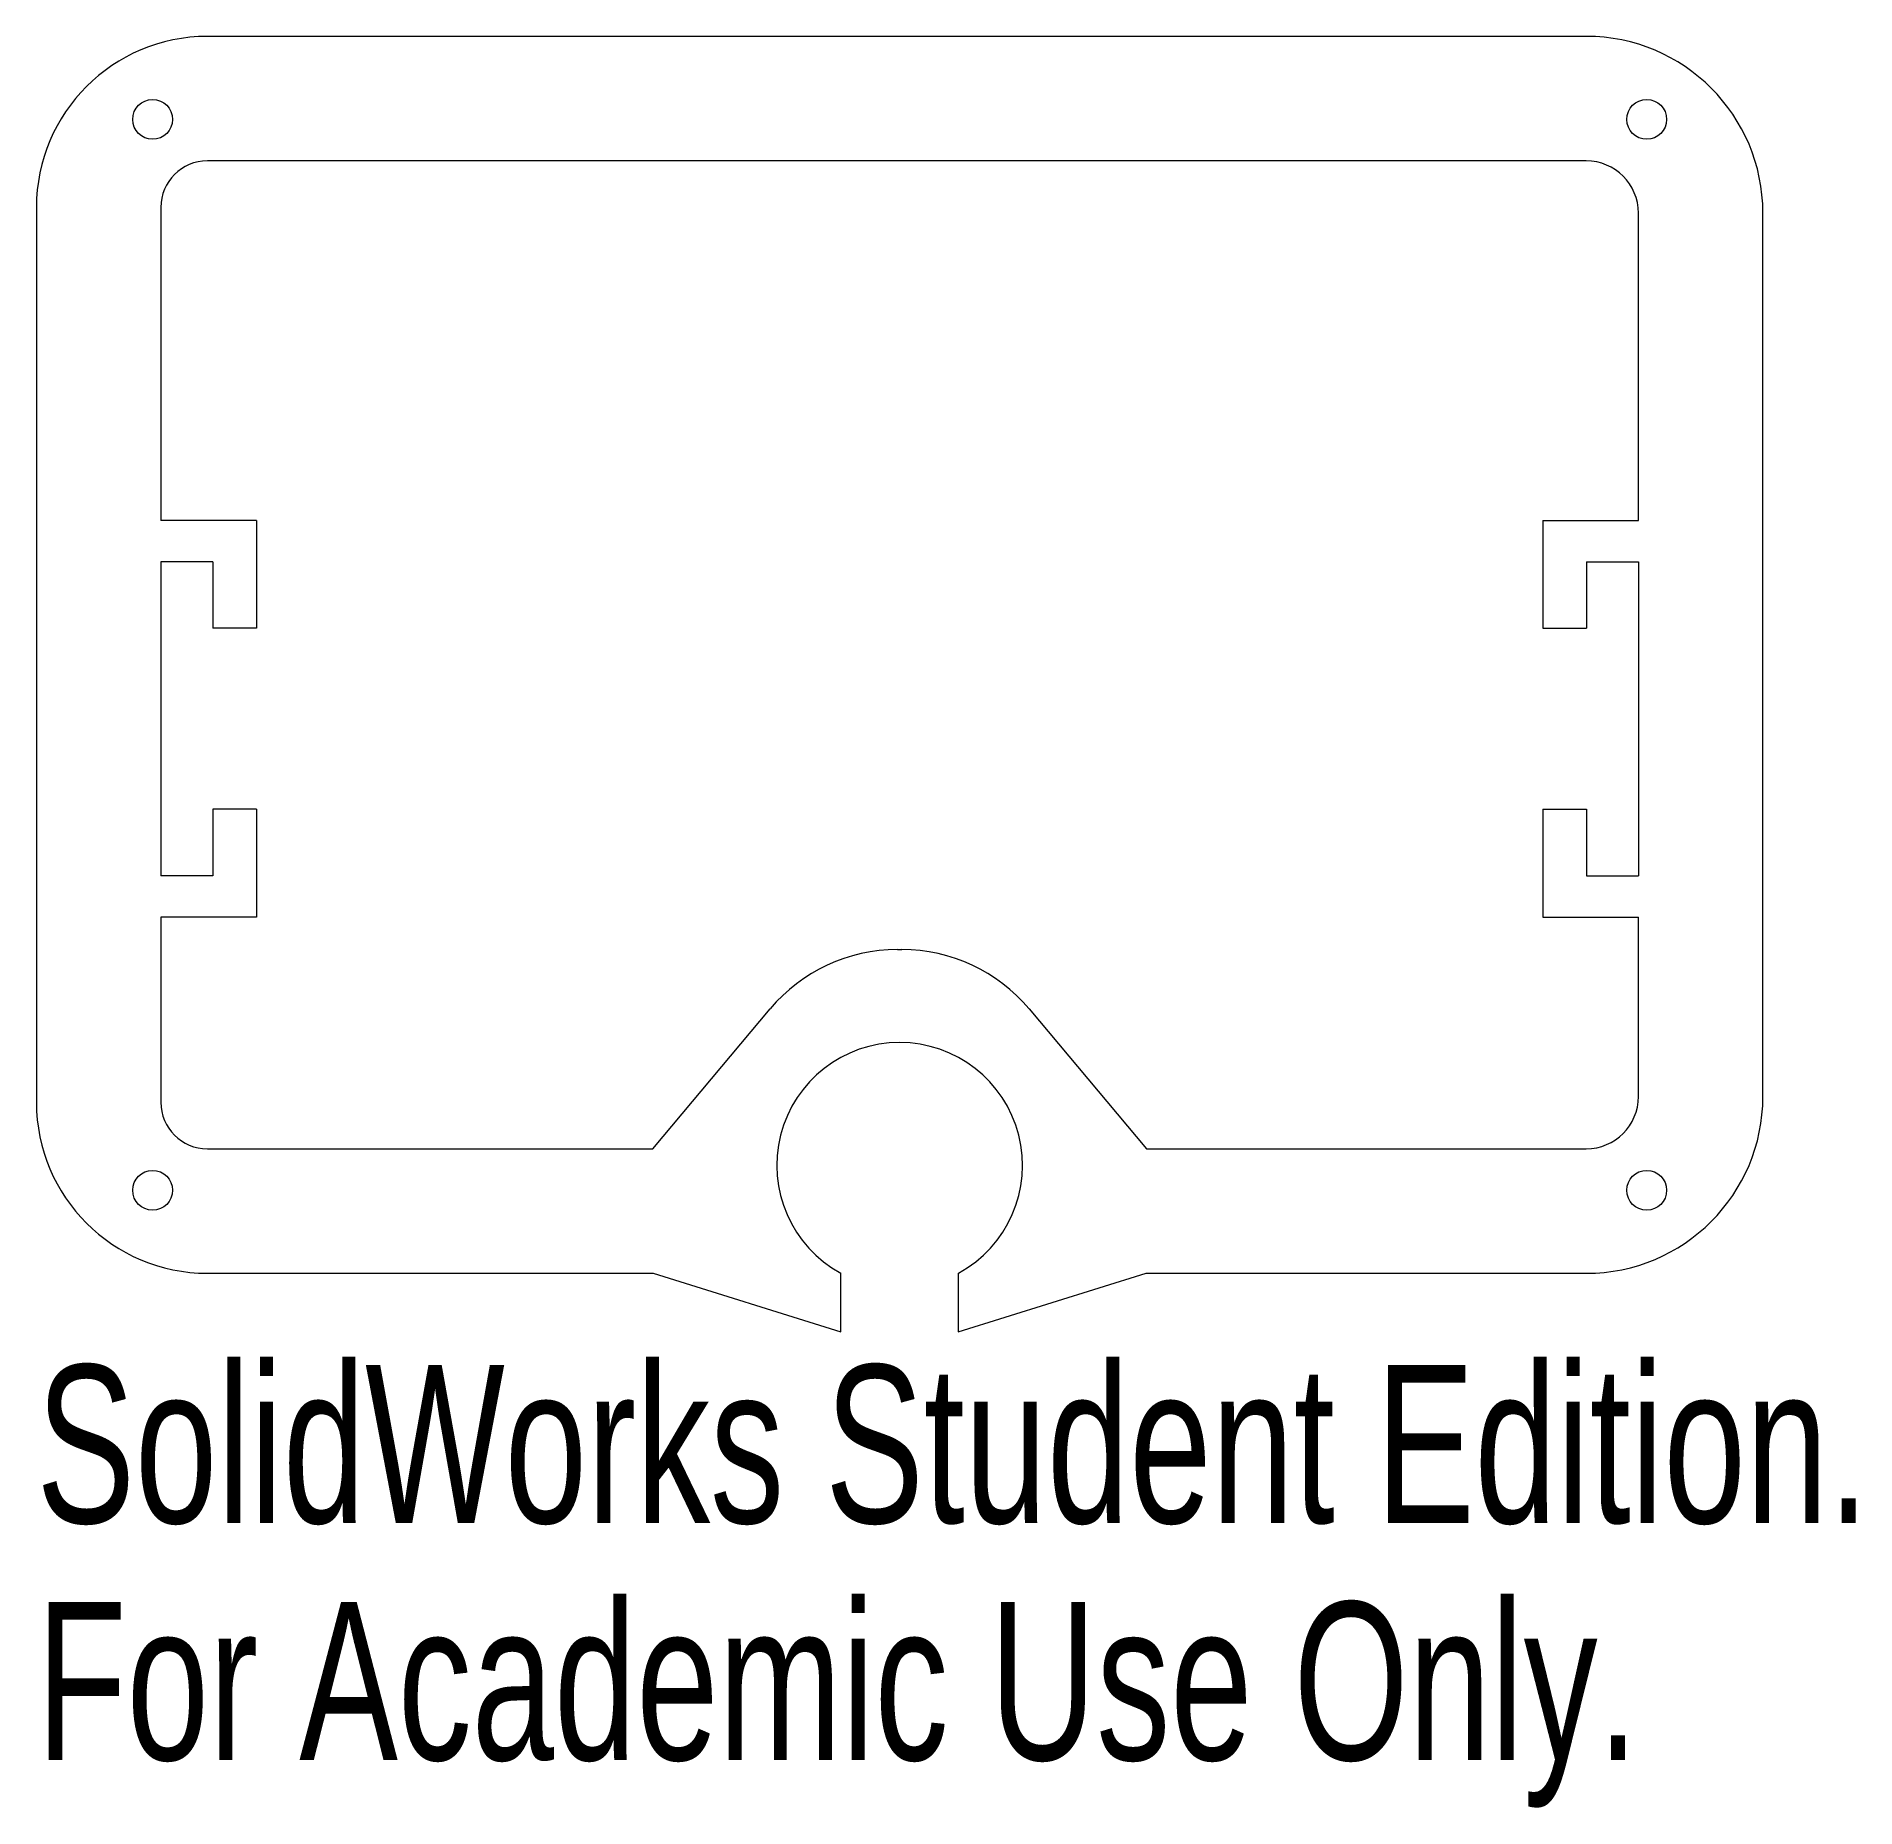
# Model space of a CAD drawing. Header units: inches. Extents: x -1.04 to 1.15, y -1.39 to 0.75.
import ezdxf

# ---------------------------------------------------------------- set-up
doc = ezdxf.new("R2010")
doc.units = ezdxf.units.IN
doc.header["$MEASUREMENT"] = 0
doc.styles.add('SLDTEXTSTYLE0', font='TXT', dxfattribs={"width": 0.7})

msp = doc.modelspace()

# ---------------------------------------------------------------- linework, layer by layer
at = {"color": 7, "linetype": 'Continuous', "lineweight": 15}
for p, q in [((0.8272, 0.745), (-0.834, 0.745)), ((0.8272, 0.595), (-0.834, 0.595)), ((-1.04, 0.539), (-1.04, -0.539)), ((-0.89, 0.539), (-0.89, 0.162)), ((0.89, 0.162), (0.89, 0.5322)), ((1.04, -0.5322), (1.04, 0.5322)), ((-0.775, 0.162), (-0.89, 0.162)), ((-0.775, 0.162), (-0.775, 0.032)), ((0.775, 0.162), (0.89, 0.162)), ((0.775, 0.162), (0.775, 0.032)), ((-0.89, 0.112), (-0.89, -0.2661)), ((-0.8275, 0.112), (-0.89, 0.112)), ((-0.8275, 0.112), (-0.8275, 0.032)), ((0.8275, 0.112), (0.8275, 0.032)), ((0.8275, 0.112), (0.89, 0.112)), ((0.89, 0.112), (0.89, -0.2661)), ((-0.775, 0.032), (-0.8275, 0.032)), ((0.775, 0.032), (0.8275, 0.032)), ((-0.775, -0.1861), (-0.8275, -0.1861)), ((-0.8275, -0.1861), (-0.8275, -0.2661)), ((-0.775, -0.1861), (-0.775, -0.3161)), ((0.775, -0.1861), (0.8275, -0.1861)), ((0.775, -0.1861), (0.775, -0.3161)), ((0.8275, -0.1861), (0.8275, -0.2661)), ((-0.8275, -0.2661), (-0.89, -0.2661)), ((0.8275, -0.2661), (0.89, -0.2661)), ((-0.89, -0.3161), (-0.89, -0.539)), ((-0.775, -0.3161), (-0.89, -0.3161)), ((0.775, -0.3161), (0.89, -0.3161)), ((0.89, -0.5322), (0.89, -0.3161)), ((-0.0027, -0.355), (0.0027, -0.355)), ((-0.2973, -0.595), (-0.1559, -0.4264)), ((0.1559, -0.4264), (0.2973, -0.595)), ((-0.834, -0.595), (-0.2973, -0.595)), ((0.2973, -0.595), (0.8272, -0.595)), ((-0.834, -0.745), (-0.2969, -0.745)), ((-0.2969, -0.745), (-0.0707, -0.8154)), ((-0.0707, -0.8154), (-0.0707, -0.745)), ((0.0707, -0.745), (0.0707, -0.8154)), ((0.0707, -0.8154), (0.2969, -0.745)), ((0.2969, -0.745), (0.8272, -0.745))]:
    msp.add_line(p, q, dxfattribs=at)
for centre in [(-0.9, 0.645), (0.9, 0.645), (-0.9, -0.645), (0.9, -0.645)]:
    msp.add_circle(centre, 0.024, dxfattribs=at)
for centre, radius, start, end in [((-0.834, 0.539), 0.206, 90, 180), ((0.8272, 0.5322), 0.2128, 0, 90), ((-0.834, 0.539), 0.056, 90, 180), ((0.8272, 0.5322), 0.0628, 0, 90), ((-0.0027, -0.555), 0.2, 90, 140), ((0.0027, -0.555), 0.2, 40, 90), ((0, -0.615), 0.148, 298.5526, 241.4474), ((-0.834, -0.539), 0.206, 180, 270), ((-0.834, -0.539), 0.056, 180, 270), ((0.8272, -0.5322), 0.0628, 270, 0), ((0.8272, -0.5322), 0.2128, 270, 0)]:
    msp.add_arc(centre, radius, start, end, dxfattribs=at)

# ---------------------------------------------------------------- texts
at = {"color": 7, "linetype": 'Continuous', "char_height": 0.1903, "attachment_point": 1, "style": 'SLDTEXTSTYLE0'}
for s, insert in [('SolidWorks Student Edition.', (-1.04, -0.8555)), ('For Academic Use Only.', (-1.04, -1.141))]:
    msp.add_mtext(s, dxfattribs=dict(at, insert=insert))

doc.saveas('drawing.dxf')
